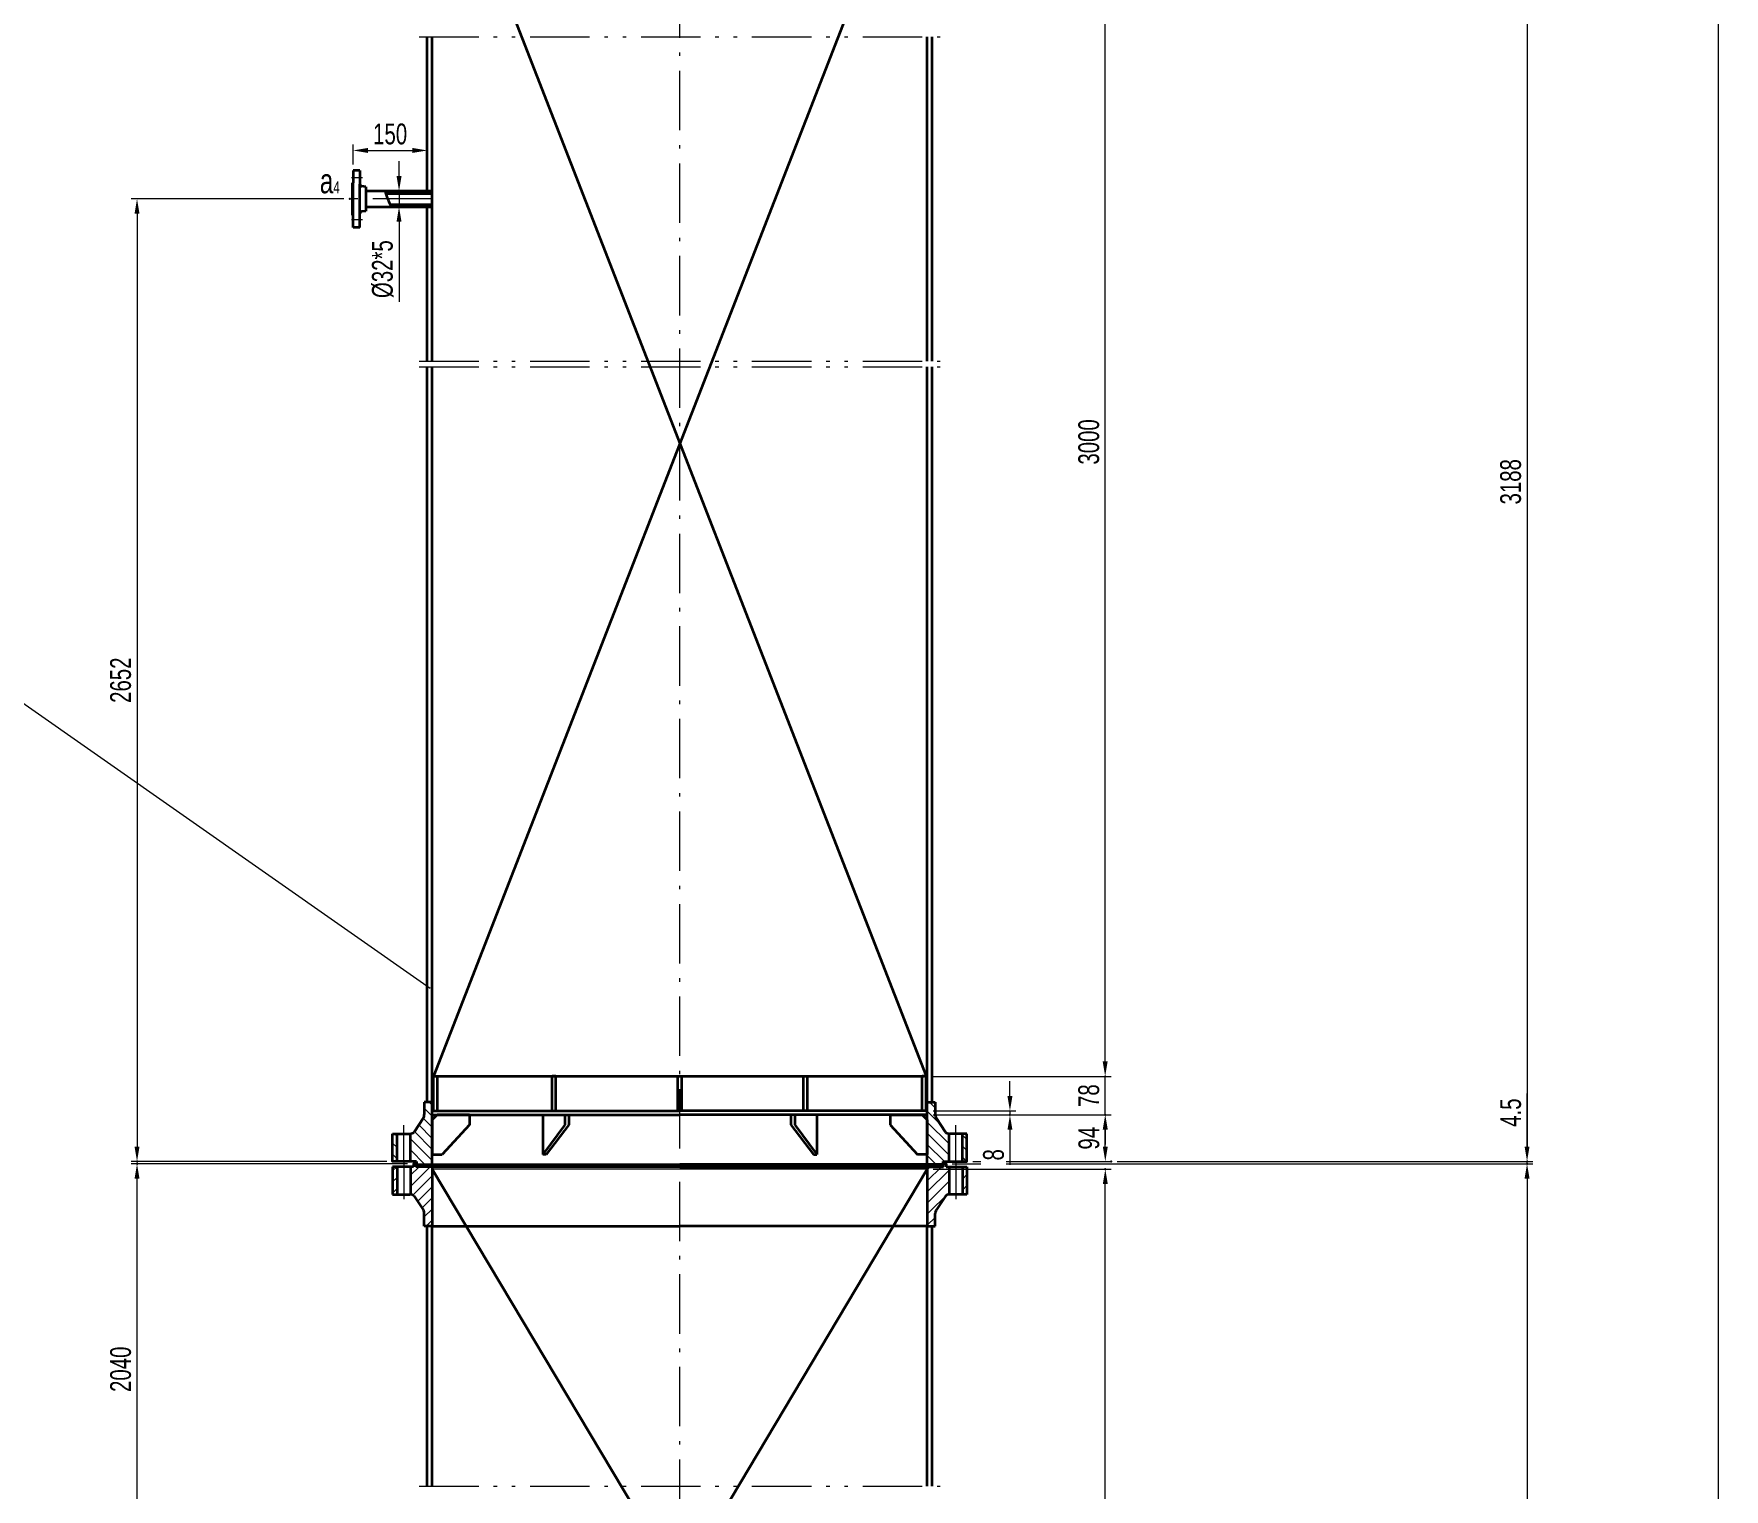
# Model space of a CAD drawing. Header units: millimetres. Extents: x 3739 to 16354, y -2005 to 15830.
# Drawn here: x 5534 to 8949, y 8695 to 11635 of the extents above; entities that cross this region are included whole.
import ezdxf

# ---------------------------------------------------------------- set-up
doc = ezdxf.new("R2010")
doc.units = ezdxf.units.MM
doc.header["$LTSCALE"] = 10
for name, pattern in [('ACAD_ISO02W100', [11, 8, -3]), ('ACAD_ISO10W100', [18.7, 12, -3, 0.7, -3]), ('ACAD_ISO12W100', [22.4, 12, -3, 0.7, -3, 0.7, -3])]:
    doc.linetypes.add(name, pattern=pattern)
for name, color, linetype, lineweight in [('中心线', 1, 'ACAD_ISO10W100', 18), ('剖面线', 5, 'Continuous', 15), ('双点划线', 3, 'ACAD_ISO12W100', 18), ('实线层', 2, 'Continuous', 35), ('标注', 7, 'Continuous', 18), ('虚线', 6, 'ACAD_ISO02W100', 18)]:
    doc.layers.add(name, color=color, linetype=linetype, lineweight=lineweight)
doc.styles.add('HGCAD', font='HGCAD.SHX', dxfattribs={"width": 0.75, "bigfont": 'HZTXT.SHX'})
doc.dimstyles.new('HGCAD$0', dxfattribs={"dimtxt": 3.5, "dimasz": 2.5, "dimexe": 1, "dimexo": 1, "dimgap": 1, "dimtad": 1, "dimdec": 1, "dimdsep": 46, "dimtxsty": 'HGCAD', "dimcen": 0, "dimclrd": 130, "dimclre": 130, "dimclrt": 3, "dimadec": 1, "dimazin": 0, "dimtfac": 0.714286, "dimtmove": 0, "dimatfit": 1, "dimfxl": 0, "dimtzin": 0, "dimlwd": -1, "dimlwe": -1, "dimarcsym": 0})

# ---------------------------------------------------------------- blocks, each defined once
blk = doc.blocks.new('*D92')
at = {"color": 0, "ltscale": 15}
for p in [(7338.7, 9341.9), (7698.4, 9341.9), (7698.4, 7668.9)]:
    blk.add_point(p, dxfattribs=at)
at = {"layer": '标注', "color": 130, "ltscale": 15}
for p, q in [((7350.7, 9341.9), (7710.4, 9341.9)), ((7698.4, 7698.9), (7698.4, 9311.9))]:
    blk.add_line(p, q, dxfattribs=at)
for points in [[(7693.4, 9311.9), (7703.4, 9311.9), (7698.4, 9341.9)], [(7693.4, 7698.9), (7703.4, 7698.9), (7698.4, 7668.9)]]:
    blk.add_solid(points, dxfattribs=at)
at = {"layer": '标注', "color": 3, "ltscale": 15, "insert": (7665.4, 8505.4), "char_height": 42, "attachment_point": 5, "rotation": 90, "style": 'HGCAD', "bg_fill": 3, "box_fill_scale": 1.1, "bg_fill_color": 256, "bg_fill_true_color": 13158600, "bg_fill_transparency": 1677}
blk.add_mtext('3500', dxfattribs=at)
blk = doc.blocks.new('*D93')
at = {"color": 0, "ltscale": 15}
for p in [(7376.7, 9352.9), (7418.7, 7106.9), (8550.3, 7106.9)]:
    blk.add_point(p, dxfattribs=at)
at = {"layer": '标注', "color": 130, "ltscale": 15}
for p, q in [((7388.7, 9352.9), (8562.3, 9352.9)), ((8550.3, 9322.9), (8550.3, 7136.9)), ((7430.7, 7106.9), (8562.3, 7106.9))]:
    blk.add_line(p, q, dxfattribs=at)
for points in [[(8545.3, 9322.9), (8555.3, 9322.9), (8550.3, 9352.9)], [(8545.3, 7136.9), (8555.3, 7136.9), (8550.3, 7106.9)]]:
    blk.add_solid(points, dxfattribs=at)
at = {"layer": '标注', "color": 3, "ltscale": 15, "insert": (8517.3, 8229.9), "char_height": 42, "attachment_point": 5, "rotation": 90, "style": 'HGCAD', "bg_fill": 3, "box_fill_scale": 1.1, "bg_fill_color": 256, "bg_fill_true_color": 13158600, "bg_fill_transparency": 1692}
blk.add_mtext('4078', dxfattribs=at)
blk = doc.blocks.new('*D96')
at = {"color": 0, "ltscale": 15}
for p in [(7338.7, 9451.4), (7698.4, 9451.4), (7418.7, 9357.4)]:
    blk.add_point(p, dxfattribs=at)
at = {"layer": '标注', "color": 130, "ltscale": 15}
for p, q in [((7350.7, 9451.4), (7710.4, 9451.4)), ((7698.4, 9387.4), (7698.4, 9421.4)), ((7430.7, 9357.4), (7710.4, 9357.4))]:
    blk.add_line(p, q, dxfattribs=at)
for points in [[(7693.4, 9421.4), (7703.4, 9421.4), (7698.4, 9451.4)], [(7693.4, 9387.4), (7703.4, 9387.4), (7698.4, 9357.4)]]:
    blk.add_solid(points, dxfattribs=at)
at = {"layer": '标注', "color": 3, "ltscale": 15, "insert": (7665.4, 9404.4), "char_height": 42, "attachment_point": 5, "rotation": 90, "style": 'HGCAD', "bg_fill": 3, "box_fill_scale": 1.1, "bg_fill_color": 256, "bg_fill_true_color": 13158600, "bg_fill_transparency": 1732}
blk.add_mtext('94', dxfattribs=at)
blk = doc.blocks.new('*D97')
at = {"color": 0, "ltscale": 15}
for p in [(7336.2, 9529.4), (7338.7, 9451.4)]:
    blk.add_point(p, dxfattribs=at)
at = {"layer": '标注', "color": 130, "ltscale": 15}
for p, q in [((7698.1, 9559.4), (7698.1, 9589.4)), ((7348.2, 9529.4), (7710.1, 9529.4)), ((7698.1, 9451.4), (7698.1, 9529.4)), ((7350.7, 9451.4), (7710.1, 9451.4)), ((7698.1, 9421.4), (7698.1, 9391.4))]:
    blk.add_line(p, q, dxfattribs=at)
for points in [[(7693.1, 9559.4), (7703.1, 9559.4), (7698.1, 9529.4)], [(7693.1, 9421.4), (7703.1, 9421.4), (7698.1, 9451.4)]]:
    blk.add_solid(points, dxfattribs=at)
at = {"layer": '标注', "color": 3, "ltscale": 15, "insert": (7665.1, 9490.4), "char_height": 42, "attachment_point": 5, "rotation": 90, "style": 'HGCAD', "bg_fill": 3, "box_fill_scale": 1.1, "bg_fill_color": 256, "bg_fill_true_color": 13158600, "bg_fill_transparency": 1742}
blk.add_mtext('78', dxfattribs=at)
at = {"color": 0, "ltscale": 15}
blk.add_point((7698.1, 9529.4), dxfattribs=at)
blk = doc.blocks.new('*D98')
at = {"color": 0, "ltscale": 15}
for p in [(7338.7, 9459.4), (7338.7, 9451.4), (7505.7, 9451.4)]:
    blk.add_point(p, dxfattribs=at)
at = {"layer": '标注', "color": 130, "ltscale": 15}
for p, q in [((7505.7, 9489.4), (7505.7, 9519.4)), ((7350.7, 9459.4), (7517.7, 9459.4)), ((7505.7, 9459.4), (7505.7, 9451.4)), ((7350.7, 9451.4), (7517.7, 9451.4)), ((7505.7, 9421.4), (7505.7, 9350.5))]:
    blk.add_line(p, q, dxfattribs=at)
for points in [[(7500.7, 9489.4), (7510.7, 9489.4), (7505.7, 9459.4)], [(7500.7, 9421.4), (7510.7, 9421.4), (7505.7, 9451.4)]]:
    blk.add_solid(points, dxfattribs=at)
at = {"layer": '标注', "color": 3, "ltscale": 15, "insert": (7472.7, 9370.9), "char_height": 42, "attachment_point": 5, "rotation": 90, "style": 'HGCAD', "bg_fill": 3, "box_fill_scale": 1.1, "bg_fill_color": 256, "bg_fill_true_color": 13158600, "bg_fill_transparency": 1752}
blk.add_mtext('8', dxfattribs=at)
blk = doc.blocks.new('*D99')
at = {"color": 0, "ltscale": 15}
for p in [(7338.7, 12092.4), (7698.1, 12092.4), (7698.1, 9529.4)]:
    blk.add_point(p, dxfattribs=at)
at = {"layer": '标注', "color": 130, "ltscale": 15}
for p, q in [((7350.7, 12092.4), (7710.1, 12092.4)), ((7698.1, 9559.4), (7698.1, 12062.4))]:
    blk.add_line(p, q, dxfattribs=at)
for points in [[(7693.1, 12062.4), (7703.1, 12062.4), (7698.1, 12092.4)], [(7693.1, 9559.4), (7703.1, 9559.4), (7698.1, 9529.4)]]:
    blk.add_solid(points, dxfattribs=at)
at = {"layer": '标注', "color": 3, "ltscale": 15, "insert": (7665.1, 10810.9), "char_height": 42, "attachment_point": 5, "rotation": 90, "style": 'HGCAD', "bg_fill": 3, "box_fill_scale": 1.1, "bg_fill_color": 256, "bg_fill_true_color": 13158600, "bg_fill_transparency": 1762}
blk.add_mtext('3000', dxfattribs=at)
blk = doc.blocks.new('*D100')
at = {"color": 0, "ltscale": 15}
for p in [(7376.7, 12103.4), (7710.4, 9357.4), (8550.3, 9357.4)]:
    blk.add_point(p, dxfattribs=at)
at = {"layer": '标注', "color": 130, "ltscale": 15}
for p, q in [((7388.7, 12103.4), (8562.3, 12103.4)), ((8550.3, 12073.4), (8550.3, 9387.4)), ((7722.4, 9357.4), (8562.3, 9357.4))]:
    blk.add_line(p, q, dxfattribs=at)
for points in [[(8545.3, 12073.4), (8555.3, 12073.4), (8550.3, 12103.4)], [(8545.3, 9387.4), (8555.3, 9387.4), (8550.3, 9357.4)]]:
    blk.add_solid(points, dxfattribs=at)
at = {"layer": '标注', "color": 3, "ltscale": 15, "insert": (8517.3, 10730.4), "char_height": 42, "attachment_point": 5, "rotation": 90, "style": 'HGCAD', "bg_fill": 3, "box_fill_scale": 1.1, "bg_fill_color": 256, "bg_fill_true_color": 13158600, "bg_fill_transparency": 1777}
blk.add_mtext('3188', dxfattribs=at)
blk = doc.blocks.new('*D101')
at = {"color": 0, "ltscale": 15}
for p in [(8550.3, 9357.4), (8550.3, 9357.4), (8550.3, 9352.9)]:
    blk.add_point(p, dxfattribs=at)
at = {"layer": '标注', "color": 130, "ltscale": 15}
for p, q in [((8550.3, 9387.4), (8550.3, 9494.7)), ((8550.3, 9352.9), (8550.3, 9357.4)), ((8550.3, 9322.9), (8550.3, 9292.9))]:
    blk.add_line(p, q, dxfattribs=at)
for points in [[(8545.3, 9387.4), (8555.3, 9387.4), (8550.3, 9357.4)], [(8545.3, 9322.9), (8555.3, 9322.9), (8550.3, 9352.9)]]:
    blk.add_solid(points, dxfattribs=at)
at = {"layer": '标注', "color": 3, "ltscale": 15, "insert": (8517.3, 9456.1), "char_height": 42, "attachment_point": 5, "rotation": 90, "style": 'HGCAD', "bg_fill": 3, "box_fill_scale": 1.1, "bg_fill_color": 256, "bg_fill_true_color": 13158600, "bg_fill_transparency": 1792}
blk.add_mtext('4.5', dxfattribs=at)
blk = doc.blocks.new('*D111')
at = {"layer": 'Defpoints', "color": 0, "ltscale": 15}
for p in [(6328.7, 11399.7), (6328.7, 11399.7), (6178.7, 11359.3)]:
    blk.add_point(p, dxfattribs=at)
at = {"layer": '标注', "color": 130, "ltscale": 15}
for p, q in [((6178.7, 11371.3), (6178.7, 11411.7)), ((6208.7, 11399.7), (6298.7, 11399.7))]:
    blk.add_line(p, q, dxfattribs=at)
for points in [[(6208.7, 11404.7), (6208.7, 11394.7), (6178.7, 11399.7)], [(6298.7, 11404.7), (6298.7, 11394.7), (6328.7, 11399.7)]]:
    blk.add_solid(points, dxfattribs=at)
at = {"layer": '标注', "color": 3, "ltscale": 15, "insert": (6253.7, 11432.7), "char_height": 42, "attachment_point": 5, "style": 'HGCAD', "bg_fill": 3, "box_fill_scale": 1.1, "bg_fill_color": 256, "bg_fill_true_color": 13158600, "bg_fill_transparency": 1502}
blk.add_mtext('150', dxfattribs=at)
blk = doc.blocks.new('*D112')
at = {"color": 0, "ltscale": 15}
for p in [(6254.2, 11317.8), (6254.2, 11285.8), (6271.7, 11285.8)]:
    blk.add_point(p, dxfattribs=at)
at = {"layer": '标注', "color": 130, "ltscale": 15}
for p, q in [((6271.7, 11347.8), (6271.7, 11377.8)), ((6266.2, 11317.8), (6283.7, 11317.8)), ((6271.7, 11317.8), (6271.7, 11285.8)), ((6266.2, 11285.8), (6283.7, 11285.8)), ((6271.7, 11255.8), (6271.7, 11094))]:
    blk.add_line(p, q, dxfattribs=at)
for points in [[(6266.7, 11347.8), (6276.7, 11347.8), (6271.7, 11317.8)], [(6266.7, 11255.8), (6276.7, 11255.8), (6271.7, 11285.8)]]:
    blk.add_solid(points, dxfattribs=at)
at = {"layer": '标注', "color": 3, "ltscale": 15, "insert": (6238.7, 11159.9), "char_height": 42, "attachment_point": 5, "rotation": 90, "style": 'HGCAD', "bg_fill": 3, "box_fill_scale": 1.1, "bg_fill_color": 256, "bg_fill_true_color": 13158600, "bg_fill_transparency": 1907}
blk.add_mtext('%%C32*5', dxfattribs=at)
blk = doc.blocks.new('*D133')
at = {"color": 0, "ltscale": 15}
for p in [(5742.4, 9352.9), (6300.7, 9352.9), (6278.7, 8522.5)]:
    blk.add_point(p, dxfattribs=at)
at = {"layer": '标注', "color": 130, "ltscale": 15}
for p, q in [((6288.7, 9352.9), (5730.4, 9352.9)), ((5742.4, 8552.5), (5742.4, 9322.9)), ((6266.7, 8522.5), (5730.4, 8522.5))]:
    blk.add_line(p, q, dxfattribs=at)
for points in [[(5737.4, 9322.9), (5747.4, 9322.9), (5742.4, 9352.9)], [(5737.4, 8552.5), (5747.4, 8552.5), (5742.4, 8522.5)]]:
    blk.add_solid(points, dxfattribs=at)
at = {"layer": '标注', "color": 3, "ltscale": 15, "insert": (5709.4, 8937.7), "char_height": 42, "attachment_point": 5, "rotation": 90, "style": 'HGCAD', "bg_fill": 3, "box_fill_scale": 1.1, "bg_fill_color": 256, "bg_fill_true_color": 13158600, "bg_fill_transparency": 2152}
blk.add_mtext('2040', dxfattribs=at)
blk = doc.blocks.new('*D134')
at = {"color": 0, "ltscale": 15}
for p in [(6172.4, 11301.8), (5742.4, 9357.4), (6258.7, 9357.4)]:
    blk.add_point(p, dxfattribs=at)
at = {"layer": '标注', "color": 130, "ltscale": 15}
for p, q in [((6160.4, 11301.8), (5730.4, 11301.8)), ((5742.4, 11271.8), (5742.4, 9387.4)), ((6246.7, 9357.4), (5730.4, 9357.4))]:
    blk.add_line(p, q, dxfattribs=at)
for points in [[(5737.4, 11271.8), (5747.4, 11271.8), (5742.4, 11301.8)], [(5737.4, 9387.4), (5747.4, 9387.4), (5742.4, 9357.4)]]:
    blk.add_solid(points, dxfattribs=at)
at = {"layer": '标注', "color": 3, "ltscale": 15, "insert": (5709.4, 10329.6), "char_height": 42, "attachment_point": 5, "rotation": 90, "style": 'HGCAD', "bg_fill": 3, "box_fill_scale": 1.1, "bg_fill_color": 256, "bg_fill_true_color": 13158600, "bg_fill_transparency": 2167}
blk.add_mtext('2652', dxfattribs=at)
blk = doc.blocks.new('*D136')
at = {"color": 0, "ltscale": 15}
for p in [(6981.2, 13030.9), (7721.2, 57.9), (8936.5, 57.9)]:
    blk.add_point(p, dxfattribs=at)
at = {"layer": '标注', "color": 130, "ltscale": 15}
for p, q in [((6993.2, 13030.9), (8948.5, 13030.9)), ((8936.5, 13000.9), (8936.5, 87.9)), ((7733.2, 57.9), (8948.5, 57.9))]:
    blk.add_line(p, q, dxfattribs=at)
for points in [[(8931.5, 13000.9), (8941.5, 13000.9), (8936.5, 13030.9)], [(8931.5, 87.9), (8941.5, 87.9), (8936.5, 57.9)]]:
    blk.add_solid(points, dxfattribs=at)
at = {"layer": '标注', "color": 3, "ltscale": 15, "insert": (8903.5, 6544.4), "char_height": 42, "attachment_point": 5, "rotation": 90, "style": 'HGCAD', "bg_fill": 3, "box_fill_scale": 1.1, "bg_fill_color": 256, "bg_fill_true_color": 13158600, "bg_fill_transparency": 2192}
blk.add_mtext('19210', dxfattribs=at)

msp = doc.modelspace()

# ---------------------------------------------------------------- hatches: boundary and pattern name
at = {"layer": '剖面线', "ltscale": 15}
h = msp.add_hatch(dxfattribs=at)
h.set_pattern_fill('ANSI31', color=256, scale=5, angle=90, style=0)
h.set_pattern_definition([(135, (3738.5, -2004.868), (-11.22532, -11.22532), [])])
h.paths.add_polyline_path([(6338.71, 9477.43), (6322.71, 9477.43), (6322.71, 9451.99, -0.1453801), (6320.77, 9445.44), (6302.2, 9416.94, -0.1773161), (6294.71, 9413.47), (6294.71, 9357.43), (6307.21, 9357.43), (6307.21, 9351.43), (6338.71, 9351.43), (6338.71, 9357.43)])
h.paths.add_polyline_path([(6267.71, 9413.43), (6258.71, 9413.43), (6258.71, 9357.43), (6267.71, 9357.43)])
h.paths.add_polyline_path([(7382.71, 9413.47, -0.1773161), (7375.23, 9416.94), (7356.66, 9445.44, -0.1453801), (7354.71, 9451.99), (7354.71, 9477.43), (7338.71, 9477.43), (7338.71, 9357.43), (7338.71, 9351.43), (7370.21, 9351.43), (7370.21, 9357.43), (7382.71, 9357.43)])
h.paths.add_polyline_path([(7418.71, 9413.43), (7409.71, 9413.43), (7409.71, 9357.43), (7418.71, 9357.43)])
h = msp.add_hatch(dxfattribs=at)
h.set_pattern_fill('ANSI31', color=256, scale=5, style=0)
h.set_pattern_definition([(45, (3738.5, -2004.868), (-11.22532, 11.22532), [])])
h.paths.add_polyline_path([(6267.71, 9346.91), (6258.71, 9346.91), (6258.71, 9290.91), (6267.71, 9290.91)])
h.paths.add_polyline_path([(6338.71, 9346.91), (6305.71, 9346.91), (6305.71, 9352.91), (6300.71, 9352.91), (6300.71, 9346.91), (6294.71, 9346.91), (6294.71, 9290.87, -0.1773161), (6302.2, 9287.4), (6320.77, 9258.9, -0.1453801), (6322.71, 9252.35), (6322.71, 9226.91), (6338.71, 9226.91)])
h.paths.add_polyline_path([(7382.71, 9346.91), (7376.71, 9346.91), (7376.71, 9352.91), (7371.71, 9352.91), (7371.71, 9346.91), (7338.71, 9346.91), (7338.71, 9226.91), (7354.71, 9226.91), (7354.71, 9252.35, -0.1453801), (7356.66, 9258.9), (7375.23, 9287.4, -0.1773161), (7382.71, 9290.87)])
h.paths.add_polyline_path([(7418.71, 9346.91), (7409.71, 9346.91), (7409.71, 9290.91), (7418.71, 9290.91)])

# ---------------------------------------------------------------- linework, layer by layer
at = {"layer": '中心线'}
for p, q in [((6838.71, 33.49), (6838.71, 13056.9)), ((6281.21, 9357.43), (6281.21, 9431)), ((7396.21, 9357.43), (7396.21, 9431)), ((6281.21, 9354.81), (6281.21, 9281.24)), ((7396.21, 9354.81), (7396.21, 9281.24))]:
    msp.add_line(p, q, dxfattribs=at)
at = {"layer": '中心线', "color": 1, "linetype": 'ACAD_ISO10W100'}
for p, q in [((6197.71, 11344.29), (6175.39, 11344.29)), ((6338.71, 11301.79), (6172.37, 11301.79)), ((6197.71, 11259.29), (6175.64, 11259.29))]:
    msp.add_line(p, q, dxfattribs=at)
at = {"layer": '双点划线'}
for p, q in [((6312.58, 11629.3), (7364.84, 11629.3)), ((6312.58, 10974.29), (7364.84, 10974.29)), ((6312.58, 10962.29), (7364.84, 10962.29)), ((6312.58, 8701.43), (7364.84, 8701.43))]:
    msp.add_line(p, q, dxfattribs=at)
at = {"layer": '实线层'}
for p, q in [((6328.71, 11317.79), (6328.71, 11629.3)), ((6338.71, 10974.29), (6338.71, 11629.3)), ((7338.71, 10974.29), (7338.71, 11629.3)), ((7348.71, 10974.29), (7348.71, 11629.3)), ((6192.71, 11359.29), (6178.71, 11359.29)), ((6178.71, 11359.29), (6178.71, 11334.29)), ((6192.71, 11359.29), (6192.71, 11331.33)), ((6178.71, 11334.29), (6176.71, 11334.29)), ((6176.71, 11334.29), (6176.71, 11269.29)), ((6176.71, 11334.29), (6176.71, 11269.29)), ((6178.71, 11244.29), (6178.71, 11334.29)), ((6192.71, 11244.29), (6192.71, 11331.33)), ((6204.71, 11326.32), (6196.22, 11327.36)), ((6204.71, 11326.32), (6204.71, 11277.27)), ((6204.71, 11317.79), (6338.71, 11317.79)), ((6245.37, 11312.79), (6338.71, 11312.79)), ((6328.71, 11317.79), (6328.71, 11334.29)), ((6176.71, 11269.29), (6178.71, 11269.29)), ((6204.71, 11277.27), (6196.22, 11276.23)), ((6204.71, 11285.79), (6338.71, 11285.79)), ((6253.84, 11290.79), (6338.71, 11290.79)), ((6328.71, 11244.29), (6328.71, 11285.79)), ((6328.71, 10974.29), (6328.71, 11285.79)), ((6192.71, 11244.29), (6178.71, 11244.29)), ((6328.71, 9477.43), (6328.71, 10962.29)), ((6338.71, 9477.43), (6338.71, 10962.29)), ((7338.71, 9477.43), (7338.71, 10962.29)), ((7348.71, 9477.43), (7348.71, 10962.29)), ((6341.21, 9459.43), (6341.21, 9529.43)), ((6341.21, 9529.43), (6349.21, 9529.43)), ((6349.21, 9459.43), (6349.21, 9529.43)), ((6349.21, 9529.43), (7332.21, 9529.43)), ((6580.71, 9459.43), (6580.71, 9529.43)), ((6588.71, 9529.43), (6580.71, 9529.43)), ((6588.71, 9459.43), (6588.71, 9529.43)), ((6834.71, 9459.43), (6834.71, 9529.43)), ((6834.71, 9529.43), (6842.71, 9529.43)), ((6842.71, 9459.43), (6842.71, 9529.43)), ((7088.71, 9459.43), (7088.71, 9529.43)), ((7088.71, 9529.43), (7096.71, 9529.43)), ((7096.71, 9459.43), (7096.71, 9529.43)), ((7328.21, 9459.43), (7328.21, 9529.43)), ((7336.21, 9529.43), (7328.21, 9529.43)), ((7336.21, 9459.43), (7336.21, 9529.43)), ((6338.71, 9477.43), (6322.71, 9477.43)), ((6322.71, 9477.43), (6322.71, 9451.99)), ((6338.71, 9357.43), (6338.71, 9477.43)), ((6338.71, 9459.43), (6838.71, 9459.43)), ((7338.71, 9459.43), (6838.71, 9459.43)), ((7338.71, 9357.43), (7338.71, 9477.43)), ((7338.71, 9477.43), (7354.71, 9477.43)), ((7354.71, 9477.43), (7354.71, 9451.99)), ((6302.2, 9416.94), (6320.77, 9445.44)), ((6338.71, 9451.43), (6838.71, 9451.43)), ((6562.1, 9451.43), (6562.1, 9371.43)), ((6606.53, 9431.43), (6562.1, 9371.43)), ((6614.53, 9431.43), (6568.59, 9371.43)), ((6606.53, 9451.43), (6606.53, 9431.43)), ((6614.53, 9451.43), (6614.53, 9431.43)), ((7338.71, 9451.43), (6838.71, 9451.43)), ((7062.9, 9451.43), (7062.9, 9431.43)), ((7062.9, 9431.43), (7108.83, 9371.43)), ((7070.9, 9451.43), (7070.9, 9431.43)), ((7070.9, 9431.43), (7115.33, 9371.43)), ((7115.33, 9451.43), (7115.33, 9371.43)), ((7375.23, 9416.94), (7356.66, 9445.44)), ((6258.71, 9357.43), (6258.71, 9413.43)), ((6258.71, 9413.43), (6293.71, 9413.43)), ((6267.71, 9357.43), (6267.71, 9413.43)), ((6294.71, 9357.43), (6294.71, 9413.43)), ((7382.71, 9357.43), (7382.71, 9413.43)), ((7418.71, 9413.43), (7383.71, 9413.43)), ((7409.71, 9357.43), (7409.71, 9413.43)), ((7418.71, 9357.43), (7418.71, 9413.43)), ((6307.21, 9357.43), (6258.71, 9357.43)), ((6307.21, 9357.43), (6307.21, 9351.43)), ((6338.71, 9351.43), (6338.71, 9357.43)), ((6568.59, 9371.43), (6562.1, 9371.43)), ((7108.83, 9371.43), (7115.33, 9371.43)), ((7338.71, 9351.43), (7338.71, 9357.43)), ((7370.21, 9357.43), (7418.71, 9357.43)), ((7370.21, 9357.43), (7370.21, 9351.43)), ((6300.71, 9346.91), (6258.71, 9346.91)), ((6258.71, 9346.91), (6258.71, 9290.91)), ((6267.71, 9346.91), (6267.71, 9290.91)), ((6294.71, 9346.91), (6294.71, 9290.91)), ((6305.71, 9352.91), (6300.71, 9352.91)), ((6300.71, 9352.91), (6300.71, 9346.91)), ((6305.71, 9346.91), (6305.71, 9352.91)), ((6338.71, 9346.91), (6305.71, 9346.91)), ((6307.21, 9351.43), (6838.71, 9351.43)), ((6838.71, 9346.91), (6338.71, 9346.91)), ((6338.71, 9346.91), (6338.71, 9226.91)), ((7370.21, 9351.43), (6838.71, 9351.43)), ((6838.71, 9346.91), (7338.71, 9346.91)), ((7338.71, 9346.91), (7338.71, 9226.91)), ((7338.71, 9346.91), (7371.71, 9346.91)), ((7371.71, 9346.91), (7371.71, 9352.91)), ((7371.71, 9352.91), (7376.71, 9352.91)), ((7376.71, 9352.91), (7376.71, 9346.91)), ((7376.71, 9346.91), (7418.71, 9346.91)), ((7382.71, 9346.91), (7382.71, 9290.91)), ((7409.71, 9346.91), (7409.71, 9290.91)), ((7418.71, 9346.91), (7418.71, 9290.91)), ((6258.71, 9290.91), (6293.71, 9290.91)), ((7418.71, 9290.91), (7383.71, 9290.91)), ((6302.2, 9287.4), (6320.77, 9258.9)), ((7375.23, 9287.4), (7356.66, 9258.9)), ((6322.71, 9226.91), (6322.71, 9252.35)), ((6338.71, 9226.91), (6322.71, 9226.91)), ((6328.71, 8701.43), (6328.71, 9226.91)), ((6338.71, 9226.91), (6838.71, 9226.91)), ((6338.71, 8701.43), (6338.71, 9226.91)), ((7338.71, 9226.91), (6838.71, 9226.91)), ((7338.71, 9226.91), (7354.71, 9226.91)), ((7338.71, 8701.43), (7338.71, 9226.91)), ((7348.71, 8701.43), (7348.71, 9226.91)), ((7354.71, 9226.91), (7354.71, 9252.35))]:
    msp.add_line(p, q, dxfattribs=at)
at = {"layer": '实线层', "ltscale": 5}
for p, q in [((6348.76, 9451.43), (6338.76, 9441.43)), ((6338.76, 9441.43), (6338.76, 9371.43)), ((6413.76, 9451.43), (6348.76, 9451.43)), ((6413.76, 9431.43), (6358.76, 9371.43)), ((6413.76, 9451.43), (6413.76, 9431.43)), ((7263.66, 9451.43), (7328.66, 9451.43)), ((7263.66, 9451.43), (7263.66, 9431.43)), ((7263.66, 9431.43), (7318.66, 9371.43)), ((7328.66, 9451.43), (7338.66, 9441.43)), ((7338.66, 9441.43), (7338.66, 9371.43)), ((6338.76, 9371.43), (6358.76, 9371.43)), ((7338.66, 9371.43), (7318.66, 9371.43))]:
    msp.add_line(p, q, dxfattribs=at)
at = {"layer": '实线层'}
for centre, radius, start, end in [((6196.71, 11331.33), 4, 180, 262.99998), ((6196.71, 11272.25), 4, 97.00002, 180), ((6310.71, 9451.99), 12, 326.91313, 0), ((7366.71, 9451.99), 12, 180, 213.08687), ((6293.71, 9425.43), 12, 270, 315), ((7383.71, 9425.43), 12, 225, 270), ((6293.71, 9278.91), 12, 45, 90), ((7383.71, 9278.91), 12, 90, 135), ((6310.71, 9252.35), 12, 0, 33.08687), ((7366.71, 9252.35), 12, 146.91313, 180)]:
    msp.add_arc(centre, radius, start, end, dxfattribs=at)
msp.add_open_spline([(6256.16, 11285.79), (6253.77, 11290.89), (6249.14, 11301.06), (6244.52, 11312.48), (6245.35, 11317.79)], degree=3, knots=[12.4770043, 12.4770043, 12.4770043, 12.4770043, 29.6061369, 45.7233405, 45.7233405, 45.7233405, 45.7233405], dxfattribs=at)
at = {"layer": '虚线', "ltscale": 15}
msp.add_line((7338.71, 9341.91), (6338.71, 9341.91), dxfattribs=at)

# ---------------------------------------------------------------- texts
at = {"layer": '标注', "ltscale": 15, "insert": (6111.61, 11363.16), "char_height": 50, "width": 53.8522, "attachment_point": 1, "style": 'HGCAD'}
msp.add_mtext('a{\\H0.48x;4}', dxfattribs=at)

# ---------------------------------------------------------------- next in the draw order: dimensions: what is measured, and where the dimension line sits
at = {"layer": '标注', "ltscale": 15}
for base, p1, p2, text, override, picture, middle in [((5742.38, 9352.91), (6278.71, 8522.52), (6300.71, 9352.91), '2040', {"dimscale": 12}, '*D133', (5709.38, 8937.71)), ((7698.38, 9341.91), (7698.38, 7668.91), (7338.71, 9341.91), '3500', {"dimscale": 12, "dimtdec": 1}, '*D92', (7665.38, 8505.41))]:
    dim = msp.add_linear_dim(base=base, p1=p1, p2=p2, angle=90, text=text, dimstyle='HGCAD$0', override=override, dxfattribs=at)
    dim.commit()
    dim.dimension.update_dxf_attribs({"geometry": picture, "text_midpoint": middle})

# ---------------------------------------------------------------- next in the draw order: dimensions: what is measured, and where the dimension line sits
dim = msp.add_linear_dim(base=(8550.33, 7106.91), p1=(7376.71, 9352.91), p2=(7418.71, 7106.91), angle=90, text='4078', dimstyle='HGCAD$0', override={"dimscale": 12, "dimtdec": 1}, dxfattribs=at)
dim.commit()
dim.dimension.update_dxf_attribs({"geometry": '*D93', "text_midpoint": (8517.33, 8229.91)})

# ---------------------------------------------------------------- next in the draw order: dimensions: what is measured, and where the dimension line sits
dim = msp.add_linear_dim(base=(7698.38, 9451.43), p1=(7418.71, 9357.43), p2=(7338.71, 9451.43), angle=90, dimstyle='HGCAD$0', override={"dimscale": 12, "dimtdec": 1}, dxfattribs=at)
dim.commit()
dim.dimension.update_dxf_attribs({"geometry": '*D96', "text_midpoint": (7665.38, 9404.43)})

# ---------------------------------------------------------------- next in the draw order: dimensions: what is measured, and where the dimension line sits
dim = msp.add_linear_dim(base=(7698.06, 9529.43), p1=(7338.71, 9451.43), p2=(7336.21, 9529.43), angle=90, dimstyle='HGCAD$0', override={"dimscale": 12, "dimtdec": 1}, dxfattribs=at)
dim.commit()
dim.dimension.update_dxf_attribs({"geometry": '*D97', "text_midpoint": (7665.06, 9490.43)})

# ---------------------------------------------------------------- next in the draw order: dimensions: what is measured, and where the dimension line sits
dim = msp.add_linear_dim(base=(7505.7, 9451.43), p1=(7338.71, 9459.43), p2=(7338.71, 9451.43), angle=90, dimstyle='HGCAD$0', override={"dimscale": 12, "dimtdec": 1}, dxfattribs=at)
dim.commit()
dim.dimension.update_dxf_attribs({"geometry": '*D98', "text_midpoint": (7472.7, 9370.95)})

# ---------------------------------------------------------------- next in the draw order: linework, layer by layer
at = {"layer": '实线层', "ltscale": 15}
for p, q in [((6338.71, 9341.91), (7336.21, 7668.91)), ((7338.71, 9341.91), (6341.21, 7668.91))]:
    msp.add_line(p, q, dxfattribs=at)

# ---------------------------------------------------------------- next in the draw order: dimensions: what is measured, and where the dimension line sits
at = {"layer": '标注', "ltscale": 15}
dim = msp.add_linear_dim(base=(7698.06, 12092.43), p1=(7698.06, 9529.43), p2=(7338.71, 12092.43), angle=90, text='3000', dimstyle='HGCAD$0', override={"dimscale": 12, "dimtdec": 1}, dxfattribs=at)
dim.commit()
dim.dimension.update_dxf_attribs({"geometry": '*D99', "text_midpoint": (7665.06, 10810.93)})

# ---------------------------------------------------------------- next in the draw order: linework, layer by layer
at = {"layer": '实线层', "ltscale": 15}
for p, q in [((6338.71, 12092.43), (7336.21, 9529.43)), ((7338.71, 12092.43), (6341.21, 9529.43))]:
    msp.add_line(p, q, dxfattribs=at)

# ---------------------------------------------------------------- next in the draw order: dimensions: what is measured, and where the dimension line sits
at = {"layer": '标注', "ltscale": 15}
dim = msp.add_linear_dim(base=(8550.33, 9357.43), p1=(7376.71, 12103.43), p2=(7710.38, 9357.43), angle=90, text='3188', dimstyle='HGCAD$0', override={"dimscale": 12, "dimtdec": 1}, dxfattribs=at)
dim.commit()
dim.dimension.update_dxf_attribs({"geometry": '*D100', "text_midpoint": (8517.33, 10730.43)})

# ---------------------------------------------------------------- next in the draw order: dimensions: what is measured, and where the dimension line sits
dim = msp.add_linear_dim(base=(6328.71, 11399.66), p1=(6178.71, 11359.29), p2=(6328.71, 11399.66), dimstyle='HGCAD$0', override={"dimscale": 12, "dimtdec": 1}, dxfattribs=at)
dim.commit()
dim.dimension.update_dxf_attribs({"geometry": '*D111', "text_midpoint": (6253.71, 11432.66)})
dim = msp.add_linear_dim(base=(8550.33, 9357.43), p1=(8550.33, 9352.91), p2=(8550.33, 9357.43), angle=90, dimstyle='HGCAD$0', override={"dimscale": 12, "dimtdec": 1}, dxfattribs=at)
dim.commit()
dim.dimension.update_dxf_attribs({"geometry": '*D101', "text_midpoint": (8517.33, 9456.08)})

# ---------------------------------------------------------------- next in the draw order: dimensions: what is measured, and where the dimension line sits
for base, p1, p2, text, override, picture, middle in [((8936.53, 57.87), (6981.21, 13030.94), (7721.21, 57.87), '19210', {"dimscale": 12}, '*D136', (8903.53, 6544.41)), ((6271.75, 11285.79), (6254.25, 11317.79), (6254.25, 11285.79), '%%C32*5', {"dimscale": 12, "dimtdec": 1}, '*D112', (6238.75, 11159.88))]:
    dim = msp.add_linear_dim(base=base, p1=p1, p2=p2, angle=90, text=text, dimstyle='HGCAD$0', override=override, dxfattribs=at)
    dim.commit()
    dim.dimension.update_dxf_attribs({"geometry": picture, "text_midpoint": middle})

# ---------------------------------------------------------------- next in the draw order: dimensions: what is measured, and where the dimension line sits
dim = msp.add_linear_dim(base=(5742.38, 9357.43), p1=(6172.37, 11301.79), p2=(6258.71, 9357.43), angle=90, text='2652', dimstyle='HGCAD$0', override={"dimscale": 12}, dxfattribs=at)
dim.commit()
dim.dimension.update_dxf_attribs({"geometry": '*D134', "text_midpoint": (5709.38, 10329.61)})

# ---------------------------------------------------------------- next in the draw order: linework, layer by layer
msp.add_line((6334.46, 9706.87), (5503.27, 10289.16), dxfattribs=at)

doc.saveas('drawing.dxf')
